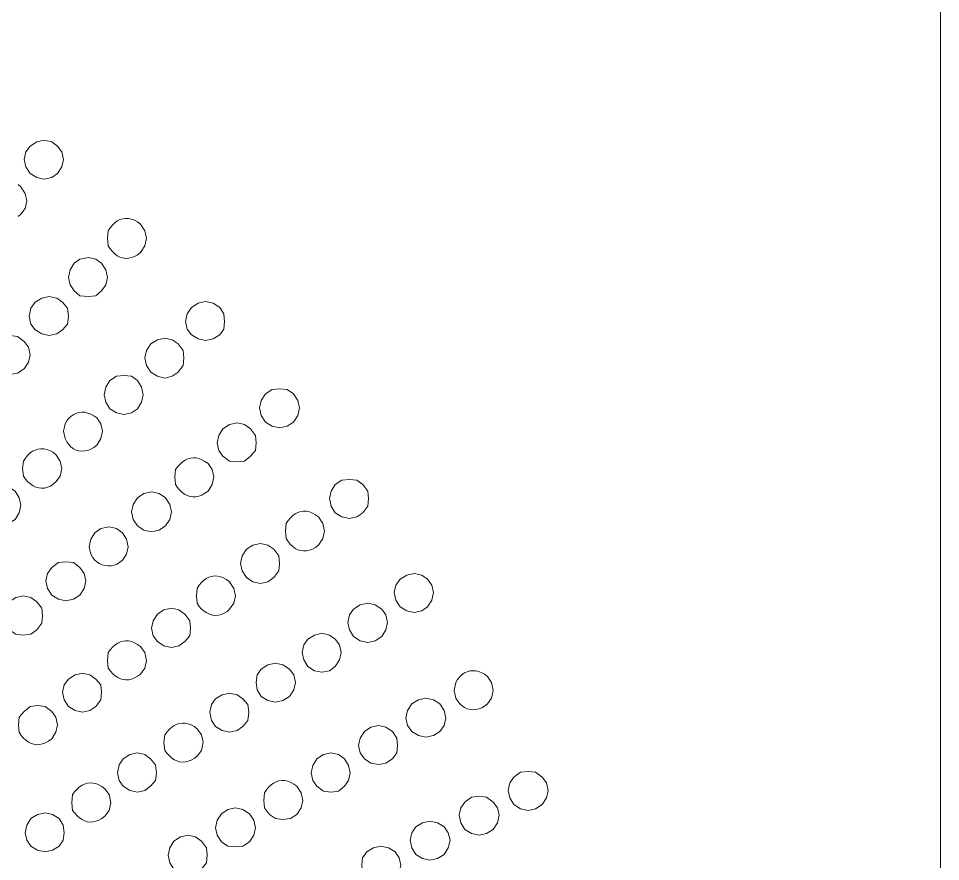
# Model space of a CAD drawing. Extents: x 0 to 247, y -13 to 225.
# Drawn here: x 107.12 to 128.64, y 155.89 to 175.57 of the extents above; entities that cross this region are included whole.
import ezdxf

# ---------------------------------------------------------------- set-up
doc = ezdxf.new("R2010")
doc.units = 0
doc.layers.add('GEOMETRY', color=7, linetype='Continuous')

msp = doc.modelspace()

# ---------------------------------------------------------------- linework, layer by layer
at = {"layer": 'GEOMETRY', "lineweight": 13}
for points in [[(18.663, 189.429), (128.639, 189.429), (128.639, 79.45), (18.663, 79.45), (18.663, 189.429)], [(108.172, 172.278), (108.134, 172.451), (108.037, 172.589), (107.901, 172.685), (107.726, 172.723), (107.552, 172.685), (107.396, 172.589), (107.3, 172.451), (107.261, 172.278), (107.3, 172.103), (107.396, 171.948), (107.552, 171.851), (107.726, 171.813), (107.901, 171.851), (108.037, 171.948), (108.134, 172.103), (108.172, 172.278)], [(110.112, 170.436), (110.074, 170.609), (109.975, 170.763), (109.904, 170.816), (109.832, 170.856), (109.762, 170.883), (109.692, 170.898), (109.623, 170.901), (109.557, 170.892), (109.493, 170.871), (109.431, 170.84), (109.372, 170.797), (109.317, 170.744), (109.266, 170.682), (109.219, 170.609), (109.2, 170.436), (109.219, 170.261), (109.266, 170.188), (109.317, 170.125), (109.372, 170.072), (109.431, 170.029), (109.492, 169.998), (109.556, 169.977), (109.622, 169.968), (109.691, 169.971), (109.76, 169.985), (109.831, 170.013), (109.903, 170.053), (109.975, 170.106), (110.074, 170.261), (110.112, 170.436)], [(109.2, 169.523), (109.162, 169.698), (109.064, 169.854), (108.929, 169.95), (108.755, 169.989), (108.559, 169.95), (108.424, 169.854), (108.327, 169.698), (108.288, 169.523), (108.327, 169.349), (108.424, 169.213), (108.559, 169.095), (108.755, 169.077), (108.929, 169.095), (109.064, 169.213), (109.162, 169.349), (109.2, 169.523)], [(108.288, 168.611), (108.268, 168.806), (108.152, 168.942), (108.016, 169.038), (107.843, 169.077), (107.667, 169.038), (107.512, 168.942), (107.416, 168.806), (107.377, 168.611), (107.416, 168.436), (107.512, 168.303), (107.667, 168.206), (107.843, 168.165), (108.016, 168.206), (108.152, 168.303), (108.268, 168.436), (108.288, 168.611)], [(111.935, 168.492), (111.915, 168.671), (111.819, 168.824), (111.664, 168.922), (111.489, 168.962), (111.315, 168.922), (111.159, 168.824), (111.061, 168.671), (111.024, 168.492), (111.061, 168.319), (111.159, 168.182), (111.315, 168.087), (111.489, 168.049), (111.664, 168.087), (111.819, 168.182), (111.915, 168.319), (111.935, 168.492)], [(107.395, 167.717), (107.357, 167.894), (107.26, 168.028), (107.104, 168.146), (106.93, 168.164), (106.755, 168.146), (106.6, 168.028), (106.503, 167.894), (106.464, 167.717), (106.503, 167.546), (106.6, 167.389), (106.755, 167.292), (106.93, 167.254), (107.104, 167.292), (107.26, 167.389), (107.357, 167.546), (107.395, 167.717)], [(110.985, 167.644), (110.965, 167.817), (110.848, 167.972), (110.713, 168.067), (110.538, 168.106), (110.365, 168.067), (110.209, 167.972), (110.112, 167.817), (110.074, 167.644), (110.112, 167.467), (110.209, 167.312), (110.365, 167.215), (110.538, 167.174), (110.713, 167.215), (110.848, 167.312), (110.965, 167.467), (110.985, 167.644)], [(110.035, 166.787), (109.995, 166.962), (109.899, 167.115), (109.764, 167.215), (109.589, 167.233), (109.413, 167.215), (109.259, 167.115), (109.162, 166.962), (109.122, 166.787), (109.162, 166.611), (109.259, 166.458), (109.413, 166.36), (109.589, 166.321), (109.764, 166.36), (109.899, 166.458), (109.995, 166.611), (110.035, 166.787)], [(113.68, 166.478), (113.642, 166.653), (113.545, 166.808), (113.39, 166.905), (113.214, 166.922), (113.04, 166.905), (112.885, 166.808), (112.788, 166.653), (112.75, 166.478), (112.788, 166.303), (112.885, 166.147), (113.04, 166.049), (113.214, 166.013), (113.39, 166.049), (113.545, 166.147), (113.642, 166.303), (113.68, 166.478)], [(109.084, 165.933), (109.044, 166.108), (108.949, 166.245), (108.882, 166.294), (108.814, 166.332), (108.745, 166.359), (108.676, 166.375), (108.608, 166.379), (108.541, 166.373), (108.476, 166.356), (108.414, 166.327), (108.356, 166.288), (108.302, 166.239), (108.254, 166.179), (108.211, 166.108), (108.172, 165.933), (108.211, 165.761), (108.25, 165.686), (108.296, 165.621), (108.348, 165.568), (108.406, 165.526), (108.468, 165.496), (108.534, 165.476), (108.602, 165.469), (108.672, 165.473), (108.742, 165.488), (108.812, 165.515), (108.882, 165.555), (108.949, 165.606), (109.044, 165.761), (109.084, 165.933)], [(112.672, 165.662), (112.652, 165.837), (112.536, 165.992), (112.401, 166.089), (112.225, 166.128), (112.051, 166.089), (111.896, 165.992), (111.799, 165.837), (111.759, 165.662), (111.799, 165.487), (111.896, 165.352), (112.051, 165.233), (112.225, 165.217), (112.401, 165.233), (112.536, 165.352), (112.652, 165.487), (112.672, 165.662)], [(108.134, 165.061), (108.095, 165.234), (107.997, 165.392), (107.926, 165.443), (107.855, 165.482), (107.784, 165.508), (107.713, 165.523), (107.644, 165.525), (107.577, 165.516), (107.512, 165.496), (107.45, 165.465), (107.391, 165.423), (107.336, 165.37), (107.286, 165.307), (107.241, 165.234), (107.222, 165.061), (107.241, 164.888), (107.29, 164.816), (107.344, 164.754), (107.403, 164.703), (107.465, 164.662), (107.53, 164.631), (107.597, 164.612), (107.665, 164.605), (107.734, 164.609), (107.802, 164.625), (107.869, 164.654), (107.934, 164.696), (107.997, 164.751), (108.095, 164.888), (108.134, 165.061)], [(111.682, 164.867), (111.643, 165.042), (111.547, 165.178), (111.475, 165.23), (111.403, 165.268), (111.334, 165.295), (111.266, 165.31), (111.2, 165.313), (111.136, 165.306), (111.073, 165.287), (111.013, 165.258), (110.954, 165.219), (110.897, 165.169), (110.843, 165.111), (110.79, 165.042), (110.771, 164.867), (110.79, 164.693), (110.837, 164.621), (110.889, 164.558), (110.944, 164.505), (111.002, 164.463), (111.064, 164.431), (111.128, 164.411), (111.195, 164.402), (111.263, 164.404), (111.333, 164.419), (111.404, 164.446), (111.476, 164.485), (111.547, 164.537), (111.643, 164.693), (111.682, 164.867)], [(115.292, 164.362), (115.273, 164.538), (115.156, 164.694), (115.02, 164.79), (114.846, 164.81), (114.671, 164.79), (114.516, 164.694), (114.418, 164.538), (114.381, 164.362), (114.418, 164.188), (114.516, 164.032), (114.671, 163.935), (114.846, 163.895), (115.02, 163.935), (115.156, 164.032), (115.273, 164.188), (115.292, 164.362)], [(107.181, 164.208), (107.143, 164.383), (107.046, 164.537), (106.891, 164.636), (106.717, 164.672), (106.541, 164.636), (106.386, 164.537), (106.289, 164.383), (106.27, 164.208), (106.289, 164.031), (106.386, 163.878), (106.541, 163.781), (106.717, 163.74), (106.891, 163.781), (107.046, 163.878), (107.143, 164.031), (107.181, 164.208)], [(110.694, 164.052), (110.655, 164.227), (110.557, 164.383), (110.404, 164.479), (110.227, 164.518), (110.052, 164.479), (109.899, 164.383), (109.801, 164.227), (109.763, 164.052), (109.801, 163.878), (109.899, 163.724), (110.052, 163.625), (110.227, 163.586), (110.404, 163.625), (110.557, 163.724), (110.655, 163.878), (110.694, 164.052)], [(114.262, 163.605), (114.223, 163.782), (114.127, 163.935), (114.056, 163.987), (113.985, 164.026), (113.915, 164.053), (113.845, 164.067), (113.776, 164.07), (113.709, 164.061), (113.645, 164.041), (113.583, 164.01), (113.524, 163.969), (113.469, 163.916), (113.418, 163.854), (113.371, 163.782), (113.351, 163.605), (113.371, 163.432), (113.417, 163.359), (113.467, 163.296), (113.522, 163.243), (113.581, 163.201), (113.643, 163.17), (113.708, 163.15), (113.775, 163.141), (113.844, 163.143), (113.915, 163.158), (113.986, 163.184), (114.057, 163.223), (114.127, 163.275), (114.223, 163.432), (114.262, 163.605)], [(109.684, 163.238), (109.646, 163.412), (109.549, 163.566), (109.413, 163.664), (109.239, 163.701), (109.043, 163.664), (108.909, 163.566), (108.811, 163.412), (108.774, 163.238), (108.811, 163.062), (108.852, 162.994), (108.9, 162.935), (108.955, 162.885), (109.015, 162.846), (109.08, 162.817), (109.147, 162.798), (109.217, 162.791), (109.287, 162.794), (109.356, 162.81), (109.424, 162.836), (109.489, 162.875), (109.549, 162.926), (109.646, 163.062), (109.684, 163.238)], [(113.215, 162.851), (113.196, 163.024), (113.08, 163.179), (112.944, 163.275), (112.77, 163.316), (112.595, 163.275), (112.442, 163.179), (112.343, 163.024), (112.304, 162.851), (112.343, 162.674), (112.442, 162.519), (112.595, 162.422), (112.77, 162.383), (112.944, 162.422), (113.08, 162.519), (113.196, 162.674), (113.215, 162.851)], [(108.696, 162.441), (108.657, 162.616), (108.559, 162.752), (108.405, 162.868), (108.23, 162.888), (108.055, 162.868), (107.901, 162.752), (107.803, 162.616), (107.764, 162.441), (107.803, 162.268), (107.901, 162.112), (108.055, 162.015), (108.23, 161.976), (108.405, 162.015), (108.559, 162.112), (108.657, 162.268), (108.696, 162.441)], [(112.187, 162.09), (112.149, 162.268), (112.051, 162.422), (111.98, 162.474), (111.909, 162.513), (111.838, 162.54), (111.768, 162.554), (111.7, 162.557), (111.633, 162.548), (111.569, 162.528), (111.507, 162.497), (111.448, 162.455), (111.393, 162.403), (111.342, 162.34), (111.295, 162.268), (111.277, 162.09), (111.295, 161.919), (111.344, 161.847), (111.398, 161.785), (111.457, 161.734), (111.519, 161.693), (111.585, 161.663), (111.653, 161.645), (111.722, 161.637), (111.791, 161.642), (111.859, 161.658), (111.926, 161.687), (111.99, 161.728), (112.051, 161.781), (112.149, 161.919), (112.187, 162.09)], [(116.805, 162.171), (116.766, 162.345), (116.668, 162.48), (116.533, 162.576), (116.359, 162.615), (116.183, 162.576), (116.029, 162.48), (115.931, 162.345), (115.892, 162.171), (115.931, 161.994), (116.029, 161.84), (116.183, 161.744), (116.359, 161.705), (116.533, 161.744), (116.668, 161.84), (116.766, 161.994), (116.805, 162.171)], [(107.686, 161.626), (107.666, 161.802), (107.551, 161.957), (107.415, 162.054), (107.241, 162.09), (107.066, 162.054), (106.911, 161.957), (106.813, 161.802), (106.776, 161.626), (106.813, 161.452), (106.911, 161.297), (107.066, 161.199), (107.241, 161.179), (107.415, 161.199), (107.551, 161.297), (107.666, 161.452), (107.686, 161.626)], [(111.139, 161.336), (111.12, 161.512), (111.004, 161.667), (110.868, 161.765), (110.694, 161.802), (110.518, 161.765), (110.365, 161.667), (110.266, 161.512), (110.227, 161.336), (110.266, 161.161), (110.365, 161.025), (110.518, 160.929), (110.694, 160.89), (110.868, 160.929), (111.004, 161.025), (111.12, 161.161), (111.139, 161.336)], [(115.738, 161.472), (115.699, 161.647), (115.601, 161.782), (115.448, 161.88), (115.272, 161.919), (115.097, 161.88), (114.942, 161.782), (114.845, 161.647), (114.806, 161.472), (114.845, 161.297), (114.942, 161.143), (115.097, 161.046), (115.272, 161.006), (115.448, 161.046), (115.601, 161.143), (115.699, 161.297), (115.738, 161.472)], [(114.652, 160.774), (114.613, 160.948), (114.515, 161.086), (114.381, 161.179), (114.205, 161.221), (114.031, 161.179), (113.876, 161.086), (113.779, 160.948), (113.741, 160.774), (113.779, 160.601), (113.876, 160.443), (114.031, 160.347), (114.205, 160.309), (114.381, 160.347), (114.515, 160.443), (114.613, 160.601), (114.652, 160.774)], [(110.112, 160.577), (110.074, 160.773), (109.975, 160.908), (109.902, 160.961), (109.831, 161), (109.762, 161.027), (109.694, 161.042), (109.628, 161.045), (109.564, 161.037), (109.502, 161.018), (109.441, 160.989), (109.383, 160.949), (109.326, 160.9), (109.272, 160.841), (109.219, 160.773), (109.2, 160.577), (109.219, 160.404), (109.271, 160.336), (109.326, 160.277), (109.383, 160.228), (109.441, 160.188), (109.502, 160.158), (109.565, 160.139), (109.63, 160.131), (109.696, 160.135), (109.764, 160.15), (109.833, 160.177), (109.903, 160.217), (109.975, 160.269), (110.074, 160.404), (110.112, 160.577)], [(113.585, 160.074), (113.546, 160.25), (113.449, 160.385), (113.294, 160.48), (113.119, 160.521), (112.943, 160.48), (112.789, 160.385), (112.691, 160.25), (112.673, 160.074), (112.691, 159.9), (112.789, 159.746), (112.943, 159.648), (113.119, 159.609), (113.294, 159.648), (113.449, 159.746), (113.546, 159.9), (113.585, 160.074)], [(109.064, 159.843), (109.045, 160.017), (108.928, 160.151), (108.793, 160.25), (108.618, 160.287), (108.444, 160.25), (108.288, 160.151), (108.191, 160.017), (108.152, 159.843), (108.191, 159.669), (108.288, 159.514), (108.444, 159.414), (108.618, 159.378), (108.793, 159.414), (108.928, 159.514), (109.045, 159.669), (109.064, 159.843)], [(118.202, 159.881), (118.163, 160.074), (118.066, 160.212), (118, 160.262), (117.932, 160.3), (117.863, 160.327), (117.795, 160.343), (117.726, 160.347), (117.659, 160.34), (117.594, 160.323), (117.532, 160.294), (117.474, 160.255), (117.42, 160.205), (117.371, 160.145), (117.329, 160.074), (117.29, 159.881), (117.329, 159.705), (117.372, 159.635), (117.421, 159.576), (117.475, 159.527), (117.534, 159.488), (117.596, 159.46), (117.66, 159.443), (117.727, 159.436), (117.795, 159.441), (117.864, 159.456), (117.932, 159.483), (118, 159.521), (118.066, 159.57), (118.163, 159.705), (118.202, 159.881)], [(112.498, 159.378), (112.478, 159.554), (112.363, 159.688), (112.226, 159.783), (112.052, 159.822), (111.878, 159.783), (111.722, 159.688), (111.625, 159.554), (111.586, 159.378), (111.625, 159.183), (111.722, 159.046), (111.878, 158.951), (112.052, 158.91), (112.226, 158.951), (112.363, 159.046), (112.478, 159.183), (112.498, 159.378)], [(117.095, 159.24), (117.056, 159.415), (116.959, 159.571), (116.805, 159.67), (116.629, 159.706), (116.455, 159.67), (116.3, 159.571), (116.203, 159.415), (116.164, 159.24), (116.203, 159.067), (116.3, 158.929), (116.455, 158.834), (116.629, 158.797), (116.805, 158.834), (116.959, 158.929), (117.056, 159.067), (117.095, 159.24)], [(108.037, 159.085), (107.997, 159.261), (107.901, 159.395), (107.745, 159.514), (107.571, 159.531), (107.395, 159.514), (107.261, 159.395), (107.143, 159.261), (107.124, 159.085), (107.143, 158.91), (107.19, 158.838), (107.242, 158.775), (107.297, 158.722), (107.356, 158.68), (107.417, 158.649), (107.481, 158.629), (107.548, 158.62), (107.616, 158.623), (107.686, 158.638), (107.757, 158.664), (107.828, 158.704), (107.901, 158.756), (107.997, 158.91), (108.037, 159.085)], [(111.43, 158.679), (111.391, 158.853), (111.295, 158.989), (111.223, 159.041), (111.151, 159.08), (111.082, 159.107), (111.014, 159.122), (110.948, 159.125), (110.883, 159.117), (110.821, 159.098), (110.76, 159.069), (110.702, 159.03), (110.645, 158.98), (110.591, 158.921), (110.538, 158.853), (110.518, 158.679), (110.538, 158.484), (110.591, 158.416), (110.646, 158.357), (110.703, 158.308), (110.762, 158.269), (110.822, 158.24), (110.884, 158.221), (110.948, 158.213), (111.014, 158.217), (111.082, 158.232), (111.151, 158.259), (111.222, 158.298), (111.295, 158.35), (111.391, 158.484), (111.43, 158.679)], [(115.97, 158.603), (115.951, 158.776), (115.854, 158.929), (115.699, 159.028), (115.525, 159.067), (115.349, 159.028), (115.195, 158.929), (115.097, 158.776), (115.058, 158.603), (115.097, 158.427), (115.195, 158.291), (115.349, 158.192), (115.525, 158.154), (115.699, 158.192), (115.854, 158.291), (115.951, 158.427), (115.97, 158.603)], [(110.344, 157.96), (110.325, 158.153), (110.208, 158.291), (110.073, 158.388), (109.898, 158.427), (109.723, 158.388), (109.57, 158.291), (109.471, 158.153), (109.432, 157.96), (109.471, 157.785), (109.57, 157.65), (109.723, 157.554), (109.898, 157.515), (110.073, 157.554), (110.208, 157.65), (110.325, 157.785), (110.344, 157.96)], [(114.865, 157.96), (114.826, 158.137), (114.729, 158.291), (114.593, 158.388), (114.419, 158.427), (114.244, 158.388), (114.089, 158.291), (113.992, 158.137), (113.953, 157.96), (113.992, 157.785), (114.089, 157.65), (114.244, 157.535), (114.419, 157.515), (114.593, 157.535), (114.729, 157.65), (114.826, 157.785), (114.865, 157.96)], [(119.482, 157.554), (119.444, 157.729), (119.346, 157.864), (119.191, 157.979), (119.016, 157.998), (118.841, 157.979), (118.685, 157.864), (118.588, 157.729), (118.55, 157.554), (118.588, 157.378), (118.685, 157.223), (118.841, 157.125), (119.016, 157.087), (119.191, 157.125), (119.346, 157.223), (119.444, 157.378), (119.482, 157.554)], [(109.278, 157.264), (109.239, 157.457), (109.141, 157.593), (109.069, 157.645), (108.998, 157.684), (108.929, 157.711), (108.861, 157.725), (108.795, 157.729), (108.73, 157.721), (108.667, 157.702), (108.607, 157.672), (108.548, 157.633), (108.491, 157.583), (108.437, 157.525), (108.385, 157.457), (108.367, 157.264), (108.385, 157.087), (108.438, 157.019), (108.492, 156.96), (108.549, 156.911), (108.607, 156.871), (108.668, 156.842), (108.73, 156.823), (108.794, 156.815), (108.859, 156.819), (108.927, 156.834), (108.997, 156.861), (109.068, 156.9), (109.141, 156.952), (109.239, 157.087), (109.278, 157.264)], [(113.759, 157.321), (113.721, 157.494), (113.623, 157.651), (113.552, 157.702), (113.481, 157.741), (113.41, 157.768), (113.34, 157.782), (113.271, 157.785), (113.203, 157.776), (113.138, 157.755), (113.076, 157.724), (113.017, 157.682), (112.962, 157.629), (112.912, 157.566), (112.867, 157.494), (112.848, 157.321), (112.867, 157.146), (112.984, 156.991), (113.119, 156.895), (113.294, 156.874), (113.469, 156.895), (113.623, 156.991), (113.721, 157.146), (113.759, 157.321)], [(118.338, 156.972), (118.299, 157.146), (118.202, 157.282), (118.047, 157.397), (117.872, 157.418), (117.697, 157.397), (117.542, 157.282), (117.445, 157.146), (117.407, 156.972), (117.445, 156.797), (117.542, 156.642), (117.697, 156.545), (117.872, 156.506), (118.047, 156.545), (118.202, 156.642), (118.299, 156.797), (118.338, 156.972)], [(112.654, 156.683), (112.615, 156.856), (112.517, 157.008), (112.363, 157.108), (112.187, 157.146), (112.013, 157.108), (111.859, 157.008), (111.761, 156.856), (111.721, 156.683), (111.761, 156.506), (111.859, 156.35), (112.013, 156.253), (112.187, 156.233), (112.363, 156.253), (112.517, 156.35), (112.615, 156.506), (112.654, 156.683)], [(108.19, 156.563), (108.171, 156.739), (108.075, 156.895), (107.919, 156.991), (107.745, 157.028), (107.571, 156.991), (107.416, 156.895), (107.319, 156.739), (107.28, 156.563), (107.319, 156.391), (107.416, 156.253), (107.571, 156.156), (107.745, 156.119), (107.919, 156.156), (108.075, 156.253), (108.171, 156.391), (108.19, 156.563)], [(117.193, 156.391), (117.154, 156.563), (117.056, 156.7), (116.902, 156.797), (116.726, 156.834), (116.552, 156.797), (116.398, 156.7), (116.3, 156.563), (116.26, 156.391), (116.3, 156.215), (116.398, 156.06), (116.552, 155.962), (116.726, 155.922), (116.902, 155.962), (117.056, 156.06), (117.154, 156.215), (117.193, 156.391)], [(111.528, 156.039), (111.508, 156.215), (111.391, 156.369), (111.257, 156.467), (111.082, 156.506), (110.908, 156.467), (110.753, 156.369), (110.655, 156.215), (110.617, 156.039), (110.655, 155.865), (110.753, 155.712), (110.908, 155.613), (111.082, 155.572), (111.257, 155.613), (111.391, 155.712), (111.508, 155.865), (111.528, 156.039)], [(116.047, 155.808), (116.009, 155.983), (115.911, 156.119), (115.756, 156.215), (115.582, 156.253), (115.407, 156.215), (115.253, 156.119), (115.155, 155.983), (115.135, 155.808), (115.155, 155.633), (115.253, 155.477), (115.407, 155.381), (115.582, 155.343), (115.756, 155.381), (115.911, 155.477), (116.009, 155.633), (116.047, 155.808)]]:
    msp.add_lwpolyline(points, close=True, dxfattribs=at)
msp.add_lwpolyline([(107.116, 170.948), (107.182, 170.998), (107.28, 171.133), (107.319, 171.309), (107.319, 171.309), (107.28, 171.483), (107.182, 171.638), (107.116, 171.688)], dxfattribs=at)

doc.saveas('drawing.dxf')
